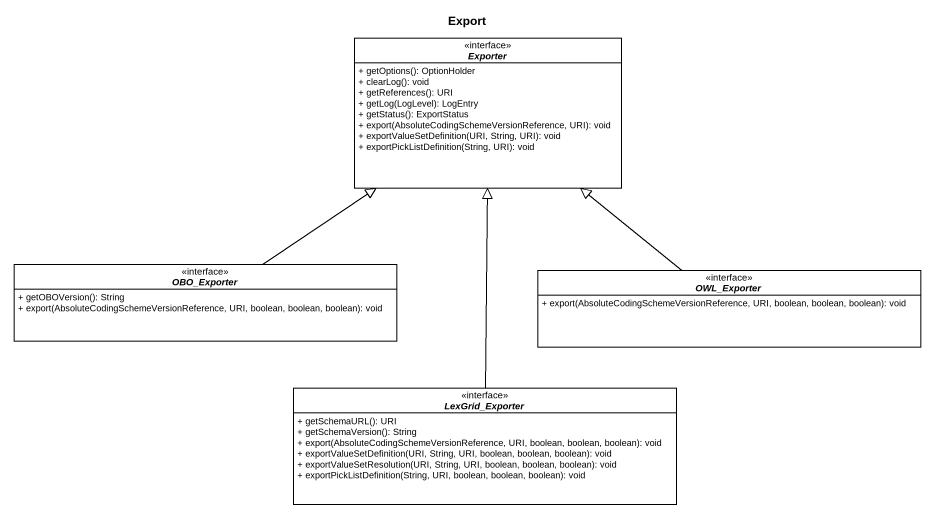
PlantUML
@startuml
title Export
hide circle
hide empty members
skinparam classAttributeIconSize 0
interface Exporter <<interface>> {
  + getOptions(): OptionHolder
  + clearLog(): void
  + getReferences(): URI
  + getLog(LogLevel): LogEntry
  + getStatus(): ExportStatus
  + export(AbsoluteCodingSchemeVersionReference, URI): void
  + exportValueSetDefinition(URI, String, URI): void
  + exportPickListDefinition(String, URI): void
}
interface OBO_Exporter <<interface>> {
  + getOBOVersion(): String
  + export(AbsoluteCodingSchemeVersionReference, URI, boolean, boolean, boolean): void
}
interface OWL_Exporter <<interface>> {
  + export(AbsoluteCodingSchemeVersionReference, URI, boolean, boolean, boolean): void
}
interface LexGrid_Exporter <<interface>> {
  + getSchemaURL(): URI
  + getSchemaVersion(): String
  + export(AbsoluteCodingSchemeVersionReference, URI, boolean, boolean, boolean): void
  + exportValueSetDefinition(URI, String, URI, boolean, boolean, boolean): void
  + exportValueSetResolution(URI, String, URI, boolean, boolean, boolean): void
  + exportPickListDefinition(String, URI, boolean, boolean, boolean): void
}
OBO_Exporter -up-|> Exporter
OWL_Exporter -up-|> Exporter
LexGrid_Exporter -up-|> Exporter
@enduml
